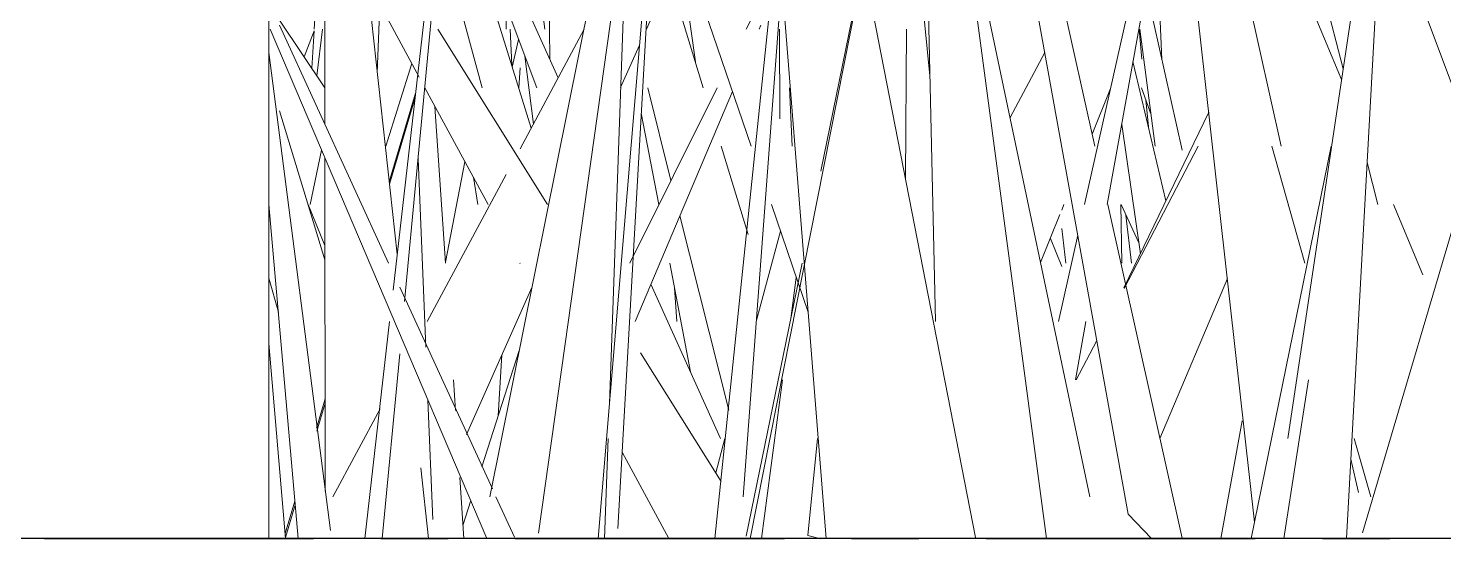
# Model space of a CAD drawing. Header units: millimetres. Extents: x -10020 to 20888, y -4665 to 12339.
# Drawn here: x 2259.7 to 2326.5, y 3048 to 3072.1 of the extents above; entities that cross this region are included whole.
import ezdxf

# ---------------------------------------------------------------- set-up
doc = ezdxf.new("R2010")
doc.units = ezdxf.units.MM
doc.linetypes.add('Grid Line 1_2_', pattern=[22.225, 12.7, -3.175, 3.175, -3.175])
doc.layers.add('A-FLOR-HRAL', color=11, linetype='Continuous', lineweight=9)
doc.layers.add('G-IMPT', color=8, linetype='Continuous', lineweight=9)

# ---------------------------------------------------------------- blocks, each defined once
blk = doc.blocks.new('Railing - 2_ x 1_2_-V9-West')
at = {"layer": 'A-FLOR-HRAL'}
blk.add_line((3083.898, 3048), (3083.898, 3933.825), dxfattribs=at)
blk = doc.blocks.new('Railing - Railing-408075-West')
blk.add_blockref('Railing - 2_ x 1_2_-V9-West', (-812.8, 0))
blk = doc.blocks.new('Grass Array - 25_dwg-V22-West')
at = {"layer": 'G-IMPT'}
for p, q in [((2321.8, 3070.164), (2311.327, 3111.062)), ((2323.884, 3077.552), (2328.019, 3066.516)), ((2323.441, 3063.757), (2322.932, 3065.743))]:
    blk.add_line(p, q, dxfattribs=at)
blk = doc.blocks.new('Grass Array - 25_dwg-V24-West')
at = {"layer": 'G-IMPT'}
for p, q in [((2322.716, 3048.258), (2340.313, 3107.844)), ((2302.294, 3069.832), (2299.43, 3099.417)), ((2294.641, 3098.365), (2304.441, 3048.049)), ((2281.52, 3049.962), (2290.199, 3093.079)), ((2302.558, 3058.239), (2301.761, 3093.289)), ((2303.811, 3092.525), (2311.656, 3049.149)), ((2276.96, 3059.712), (2280.412, 3090.06)), ((2309.595, 3063.757), (2315.096, 3088.312)), ((2321.725, 3069.662), (2314.197, 3087.772)), ((2310.08, 3066.516), (2305.676, 3086.296)), ((2292.141, 3048), (2296.057, 3085.829)), ((2314.612, 3085.634), (2318.875, 3066.516)), ((2284.355, 3070.611), (2284.217, 3085.6)), ((2302.832, 3085.258), (2307.798, 3048)), ((2321.966, 3048), (2323.959, 3084.592)), ((2270.997, 3083.07), (2278.197, 3069.767)), ((2279.709, 3082.59), (2277.505, 3059.18)), ((2317.624, 3048.777), (2313.92, 3081.805)), ((2284.125, 3072.034), (2282.962, 3081.219)), ((2286.634, 3048), (2289.402, 3081.019)), ((2313.809, 3081.194), (2310.658, 3063.757)), ((2279.468, 3080.311), (2283.48, 3067.373)), ((2284.75, 3069.735), (2279.988, 3080.311)), ((2303.551, 3079.865), (2309.852, 3049.962)), ((2280.255, 3078.574), (2283.738, 3069.275)), ((2293.82, 3048), (2299.861, 3078.57)), ((2283.831, 3048.245), (2288.01, 3077.997)), ((2322.986, 3078.087), (2319.19, 3052.721)), ((2273.236, 3072.034), (2273.582, 3077.552)), ((2273.734, 3077.552), (2273.741, 3067.555)), ((2281.164, 3069.275), (2279.156, 3076.723)), ((2290.513, 3076.307), (2293.867, 3066.516)), ((2290.644, 3075.924), (2288.918, 3072.034)), ((2289.079, 3075.272), (2287.574, 3048.475)), ((2277.154, 3061.417), (2275.737, 3074.311)), ((2291.603, 3069.275), (2290.01, 3074.495)), ((2290.637, 3074.793), (2291.23, 3070.497)), ((2295.309, 3074.33), (2293.48, 3049.962)), ((2293.627, 3072.034), (2294.892, 3074.576)), ((2297.403, 3048), (2295.272, 3074.793)), ((2313.059, 3074.793), (2313.243, 3070.614)), ((2312.576, 3073.607), (2314.197, 3066.327)), ((2276.214, 3069.972), (2276.342, 3073.195)), ((2282.276, 3073.179), (2282.296, 3072.034)), ((2298.761, 3073.192), (2297.155, 3065.341)), ((2271.592, 3072.471), (2273.74, 3069.277)), ((2287.815, 3072.515), (2287.167, 3054.355)), ((2271.151, 3072.034), (2281.391, 3048)), ((2276.751, 3060.998), (2271.592, 3072.235)), ((2273.231, 3071.958), (2272.756, 3070.74)), ((2273.12, 3070.198), (2273.231, 3071.958)), ((2273.366, 3069.834), (2273.623, 3072.034)), ((2284.255, 3063.757), (2279.071, 3072.034)), ((2282.557, 3070.349), (2282.493, 3072.034)), ((2282.954, 3066.394), (2285.986, 3072.034)), ((2294.315, 3072.231), (2294.231, 3072.034)), ((2295.199, 3072.034), (2295.206, 3067.806)), ((2301.141, 3064.997), (2301.194, 3072.034)), ((2312.17, 3072.034), (2312.305, 3070.617)), ((2312.929, 3066.516), (2312.199, 3072.034)), ((2274.008, 3048.369), (2271.098, 3070.934)), ((2282.883, 3071.558), (2282.587, 3070.253)), ((2288.587, 3071.288), (2287.7, 3069.29)), ((2306.08, 3067.863), (2307.717, 3070.93)), ((2276.622, 3066.516), (2277.847, 3070.414)), ((2283.18, 3070.764), (2283.58, 3067.558)), ((2311.879, 3070.511), (2313.439, 3063.94)), ((2282.954, 3070.208), (2282.895, 3069.275)), ((2276.778, 3064.836), (2278.013, 3069.014)), ((2278.463, 3069.275), (2281.449, 3063.757)), ((2288.133, 3060.998), (2292.253, 3069.275)), ((2292.984, 3069.094), (2288.379, 3058.239)), ((2288.977, 3069.275), (2290.077, 3064.903)), ((2295.802, 3066.516), (2295.677, 3069.275)), ((2310.824, 3069.243), (2309.955, 3067.078)), ((2312.288, 3069.275), (2312.733, 3067.996)), ((2277.996, 3068.815), (2276.791, 3064.721)), ((2279.435, 3060.998), (2278.938, 3068.396)), ((2312.489, 3068.696), (2312.61, 3067.431)), ((2271.592, 3068.187), (2273.745, 3061.146)), ((2288.675, 3068.075), (2289.495, 3063.757)), ((2311.454, 3059.824), (2315.455, 3068.121)), ((2312.231, 3061.436), (2311.357, 3067.541)), ((2273.047, 3063.757), (2273.581, 3066.33)), ((2293.717, 3062.35), (2292.445, 3066.516)), ((2314.954, 3066.516), (2311.458, 3059.805)), ((2321.232, 3066.516), (2317.466, 3048)), ((2318.432, 3066.516), (2319.991, 3060.998)), ((2273.742, 3065.953), (2273.752, 3050.225)), ((2278.14, 3065.924), (2278.505, 3057.035)), ((2280.354, 3065.781), (2279.431, 3061.047)), ((2278.57, 3058.239), (2282.3, 3065.177)), ((2280.751, 3065.048), (2280.962, 3063.757)), ((2271.101, 3063.757), (2272.481, 3048)), ((2272.956, 3063.757), (2273.744, 3061.822)), ((2294.813, 3063.757), (2296.554, 3058.675)), ((2308.622, 3063.757), (2308.517, 3063.496)), ((2314.197, 3048.02), (2310.694, 3063.757)), ((2311.304, 3063.757), (2311.357, 3060.989)), ((2312.157, 3061.952), (2311.321, 3063.757)), ((2325.556, 3060.445), (2324.18, 3063.757)), ((2290.497, 3063.233), (2292.809, 3054.048)), ((2308.435, 3063.292), (2307.522, 3061.019)), ((2311.808, 3060.998), (2311.551, 3063.261)), ((2295.244, 3062.497), (2294.103, 3058.239)), ((2308.359, 3058.239), (2309.273, 3062.322)), ((2308.517, 3062.633), (2308.72, 3060.998)), ((2308.517, 3060.838), (2307.981, 3062.163)), ((2282.943, 3060.998), (2282.954, 3060.977)), ((2290.018, 3060.998), (2290.991, 3055.872)), ((2296.267, 3060.998), (2293.632, 3048.113)), ((2271.545, 3058.686), (2271.098, 3060.28)), ((2295.99, 3060.321), (2295.732, 3058.384)), ((2313.151, 3052.721), (2316.335, 3060.272)), ((2281.646, 3050.336), (2277.273, 3059.861)), ((2283.511, 3059.852), (2280.429, 3052.909)), ((2292.41, 3052.721), (2289.129, 3060.008)), ((2290.348, 3058.239), (2290.241, 3059.826)), ((2275.628, 3048), (2276.793, 3058.239)), ((2309.661, 3058.239), (2309.162, 3055.48)), ((2271.098, 3057.197), (2271.89, 3048)), ((2310.174, 3057.341), (2309.205, 3055.48)), ((2277.273, 3056.72), (2276.452, 3048)), ((2282.91, 3056.869), (2281.143, 3051.378)), ((2282.099, 3056.672), (2281.917, 3053.782)), ((2292.441, 3050.689), (2288.634, 3056.766)), ((2279.901, 3054.041), (2279.805, 3055.48)), ((2295.347, 3055.48), (2294.354, 3048)), ((2319.008, 3048), (2320.167, 3055.48)), ((2273.34, 3053.2), (2273.749, 3054.583)), ((2273.749, 3054.381), (2273.36, 3053.058)), ((2278.608, 3054.532), (2278.84, 3048.892)), ((2274.121, 3049.962), (2276.351, 3054.111)), ((2316.032, 3048), (2317.038, 3053.558)), ((2287.109, 3052.721), (2286.941, 3048)), ((2292.623, 3052.721), (2292.187, 3051.094)), ((2296.989, 3052.721), (2296.542, 3048.137)), ((2322.328, 3052.721), (2323.107, 3049.962)), ((2287.776, 3052.067), (2289.977, 3048)), ((2322.17, 3051.743), (2322.521, 3050.167)), ((2278.628, 3048), (2278.262, 3051.334)), ((2280.306, 3048), (2280.113, 3050.877)), ((2271.871, 3048.227), (2272.326, 3049.767)), ((2272.341, 3049.595), (2271.886, 3048.048)), ((2280.631, 3049.785), (2280.253, 3048.612)), ((2282.69, 3048.062), (2281.817, 3049.962)), ((2312.761, 3048), (2311.656, 3049.149)), ((2297.155, 3047.989), (2296.542, 3048.137))]:
    blk.add_line(p, q, dxfattribs=at)
blk = doc.blocks.new('Grass Array - Grass Array-V25-West')
for name in ['Grass Array - 25_dwg-V24-West', 'Grass Array - 25_dwg-V22-West']:
    blk.add_blockref(name, (0, 0))

msp = doc.modelspace()

# ---------------------------------------------------------------- linework, layer by layer
msp.add_line((4710.823, 3048), (-7496.271, 3048))
at = {"linetype": 'Grid Line 1_2_'}
msp.add_line((-7496.271, 3048), (19186.713, 3048), dxfattribs=at)

# ---------------------------------------------------------------- block references
for name in ['Railing - Railing-408075-West', 'Grass Array - Grass Array-V25-West']:
    msp.add_blockref(name, (0, 0))

doc.saveas('drawing.dxf')
